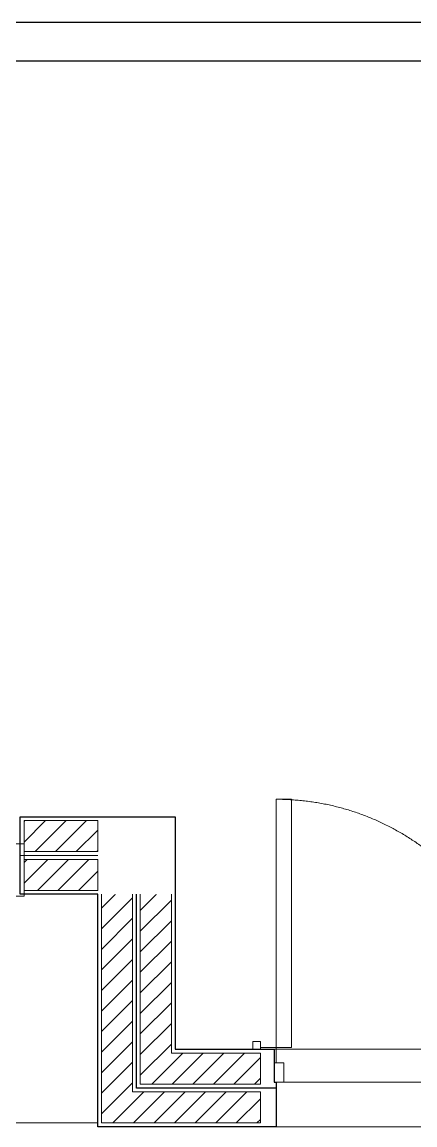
# Model space of a CAD drawing. Header units: inches. Extents: x -315689 to -186947, y -1261464 to -1173043.
# Drawn here: x -256847 to -255834, y -1243359 to -1240514 of the extents above; entities that cross this region are included whole.
import ezdxf

# ---------------------------------------------------------------- set-up
doc = ezdxf.new("R2010")
doc.units = ezdxf.units.IN
doc.header["$LTSCALE"] = 30
doc.header["$MEASUREMENT"] = 0
doc.linetypes.add('CENTER2', pattern=[28.575, 19.05, -3.175, 3.175, -3.175])
for name, color, linetype, lineweight in [('200mm Colum', 1, 'Continuous', 0), ('A-WALL', 7, 'Continuous', 0), ('A-WALL-4-20', 252, 'Continuous', 0), ('C-DOOR', 45, 'Continuous', 0), ('D-FURNITURES-COUNTER-CABINET', 40, 'Continuous', 0), ('floor', 1, 'Continuous', 18)]:
    doc.layers.add(name, color=color, linetype=linetype, lineweight=lineweight)
doc.layers.add('WALL', color=3, linetype='Continuous')
pattern_1 = [(45, (-314473.227, -763672.604), (-26.5165043, 26.5165043), [])]

# ---------------------------------------------------------------- blocks, each defined once
blk = doc.blocks.new('AR-Double-Metal-Door-128cm-200-Frame_Flat-A')
at = {"layer": 'A-WALL', "color": 9, "true_color": 0xc7c8ca}
for points in [[(-680, 195), (-680, 215), (-700, 215), (-700, 195), (-680, 195)], [(700, 195), (700, 215), (680, 215), (680, 195), (700, 195)]]:
    blk.add_lwpolyline(points, dxfattribs=at)
for points in [[(-680, 200), (-640, 200), (-640, 160), (-645, 160), (-645, 195), (-680, 195)], [(680, 200), (640, 200), (640, 160), (645, 160), (645, 195), (680, 195)], [(-645, 160), (-620, 160), (-620, 110), (-645, 110)], [(645, 160), (620, 160), (620, 110), (645, 110)]]:
    blk.add_lwpolyline(points, close=True, dxfattribs=at)
at = {"layer": 'C-DOOR'}
for points in [[(-640, 200), (-600, 200), (-600, 840), (-640, 840)], [(640, 200), (600, 200), (600, 840), (640, 840)]]:
    blk.add_lwpolyline(points, close=True, dxfattribs=at)
at = {"layer": 'C-DOOR', "linetype": 'CENTER2', "ltscale": 50}
for centre, start, end in [((-640, 200), 0, 90), ((640, 200), 90, 180)]:
    blk.add_arc(centre, 640, start, end, dxfattribs=at)
blk = doc.blocks.new('200mm Column')
blk.add_point((0, 0))
at = {"color": 1, "linetype": 'ByBlock'}
blk.add_wipeout([(100, -100), (-100, -100), (-100, 100), (100, 100)], dxfattribs=at)
blk = doc.blocks.new('GL')
at = {"layer": 'A-WALL-4-20'}
h = blk.add_hatch(dxfattribs=at)
h.set_pattern_fill('ANSI31', color=253, scale=300)
h.set_pattern_definition([(45, (-312528.227, -764272.604), (-26.5165043, 26.5165043), [])])
h.paths.add_polyline_path([(-256461.9, -1177787.9), (-256541.9, -1177787.9), (-256541.9, -1178277.9), (-256231.9, -1178277.9), (-256231.9, -1178197.9), (-256461.9, -1178197.9)], flags=17)
h.paths.add_polyline_path([(-256561.9, -1177787.9), (-256641.9, -1177787.9), (-256641.9, -1178377.9), (-256231.9, -1178377.9), (-256231.9, -1178297.9), (-256561.9, -1178297.9)])
at = {"layer": 'A-WALL-4-20', "color": 6}
blk.add_lwpolyline([(-257861.9, -1177657.9), (-256841.9, -1177657.9), (-256841.9, -1177792.9), (-257861.9, -1177792.9)], close=True, dxfattribs=at)
at = {"layer": 'D-FURNITURES-COUNTER-CABINET', "ltscale": 0.5}
blk.add_lwpolyline([(-256836.9, -1177787.9), (-256651.9, -1177787.9), (-256651.9, -1178377.9), (-257861.9, -1178377.9), (-257861.9, -1181087.9), (-258451.9, -1181087.9), (-258451.9, -1177787.9), (-257866.9, -1177787.9)], dxfattribs=at)
at = {"layer": 'floor', "color": 253}
for points in [[(-256231.9, -1178197.9), (-256231.9, -1178277.9)], [(-256231.9, -1178297.9), (-256231.9, -1178377.9)]]:
    blk.add_lwpolyline(points, dxfattribs=at)
at = {"layer": 'floor', "color": 251, "true_color": 0x636466}
for points in [[(-256196.9, -1178187.9), (-254906.9, -1178187.9), (-254906.9, -1178272.9), (-256196.9, -1178272.9)], [(-256191.9, -1178272.9), (-254911.9, -1178272.9), (-254911.9, -1178387.9), (-256191.9, -1178387.9)]]:
    blk.add_lwpolyline(points, close=True, dxfattribs=at)
at = {"layer": 'A-WALL', "xscale": -1}
blk.add_blockref('AR-Double-Metal-Door-128cm-200-Frame_Flat-A', (-255551.9, -1178382.9), dxfattribs=at)
at = {"layer": '200mm Colum', "xscale": -1}
blk.add_blockref('200mm Column', (-256551.9, -1177687.9), dxfattribs=at)
at = {"layer": 'A-WALL-4-20'}
h = blk.add_hatch(dxfattribs=at)
h.set_pattern_fill('ANSI31', color=253, scale=300)
h.set_pattern_definition(pattern_1)
h.paths.add_polyline_path([(-256841.9, -1177677.9), (-256651.9, -1177677.9), (-256651.9, -1177597.9), (-256841.9, -1177597.9)])
h = blk.add_hatch(dxfattribs=at)
h.set_pattern_fill('ANSI31', color=253, scale=300)
h.set_pattern_definition(pattern_1)
h.paths.add_polyline_path([(-256841.9, -1177697.9), (-256651.9, -1177697.9), (-256651.9, -1177777.9), (-256841.9, -1177777.9)])
for points in [[(-258601.9, -1177587.9), (-258601.9, -1175537.9), (-250101.9, -1175537.9), (-250101.9, -1177587.9)], [(-258501.9, -1177587.9), (-258501.9, -1175637.9), (-250201.9, -1175637.9), (-250201.9, -1177587.9)]]:
    blk.add_lwpolyline(points)
at = {"layer": 'A-WALL'}
blk.add_line((-256651.9, -1177687.9), (-256851.9, -1177687.9), dxfattribs=at)
at = {"layer": 'floor', "color": 253}
for points in [[(-256841.9, -1177597.9), (-256651.9, -1177597.9), (-256651.9, -1177677.9), (-256841.9, -1177677.9)], [(-256841.9, -1177697.9), (-256651.9, -1177697.9), (-256651.9, -1177777.9), (-256841.9, -1177777.9)]]:
    blk.add_lwpolyline(points, close=True, dxfattribs=at)
for points in [[(-256231.9, -1178377.9), (-256641.9, -1178377.9), (-256641.9, -1177787.9)], [(-256231.9, -1178297.9), (-256561.9, -1178297.9), (-256561.9, -1177787.9)], [(-256231.9, -1178277.9), (-256541.9, -1178277.9), (-256541.9, -1177787.9)], [(-256231.9, -1178197.9), (-256461.9, -1178197.9), (-256461.9, -1177787.9)]]:
    blk.add_lwpolyline(points, dxfattribs=at)
at = {"layer": 'WALL'}
blk.add_lwpolyline([(-256231.9, -1178187.9), (-256196.9, -1178187.9), (-256196.9, -1178272.9), (-256191.9, -1178272.9), (-256191.9, -1178387.9), (-256651.9, -1178387.9), (-256651.9, -1177787.9), (-256851.9, -1177787.9), (-256851.9, -1177587.9), (-256451.9, -1177587.9), (-256451.9, -1178187.9)], close=True, dxfattribs=at)
blk.add_lwpolyline([(-256191.9, -1178287.9), (-256551.9, -1178287.9), (-256551.9, -1177787.9)], dxfattribs=at)

msp = doc.modelspace()

# ---------------------------------------------------------------- block references
msp.add_blockref('GL', (0, -64976))

doc.saveas('drawing.dxf')
